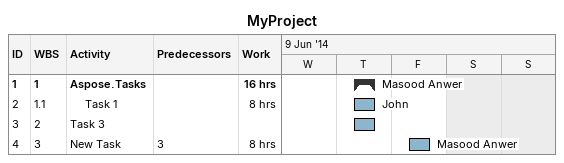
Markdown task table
MyProject

| ID | WBS | Task | Start | Finish | Predecessors | Resources | Work (h) |
|---|---|---|---|---|---|---|---|
| 1 | 1 | **Aspose.Tasks** | 2014-06-12 | 2014-06-12 |  | Masood Anwer | 16 |
| 2 | 1.1 | Task 1 | 2014-06-12 | 2014-06-12 |  | John | 8 |
| 3 | 2 | Task 3 | 2014-06-12 | 2014-06-12 |  |  |  |
| 4 | 3 | New Task | 2014-06-13 | 2014-06-13 | 3 | Masood Anwer | 8 |
